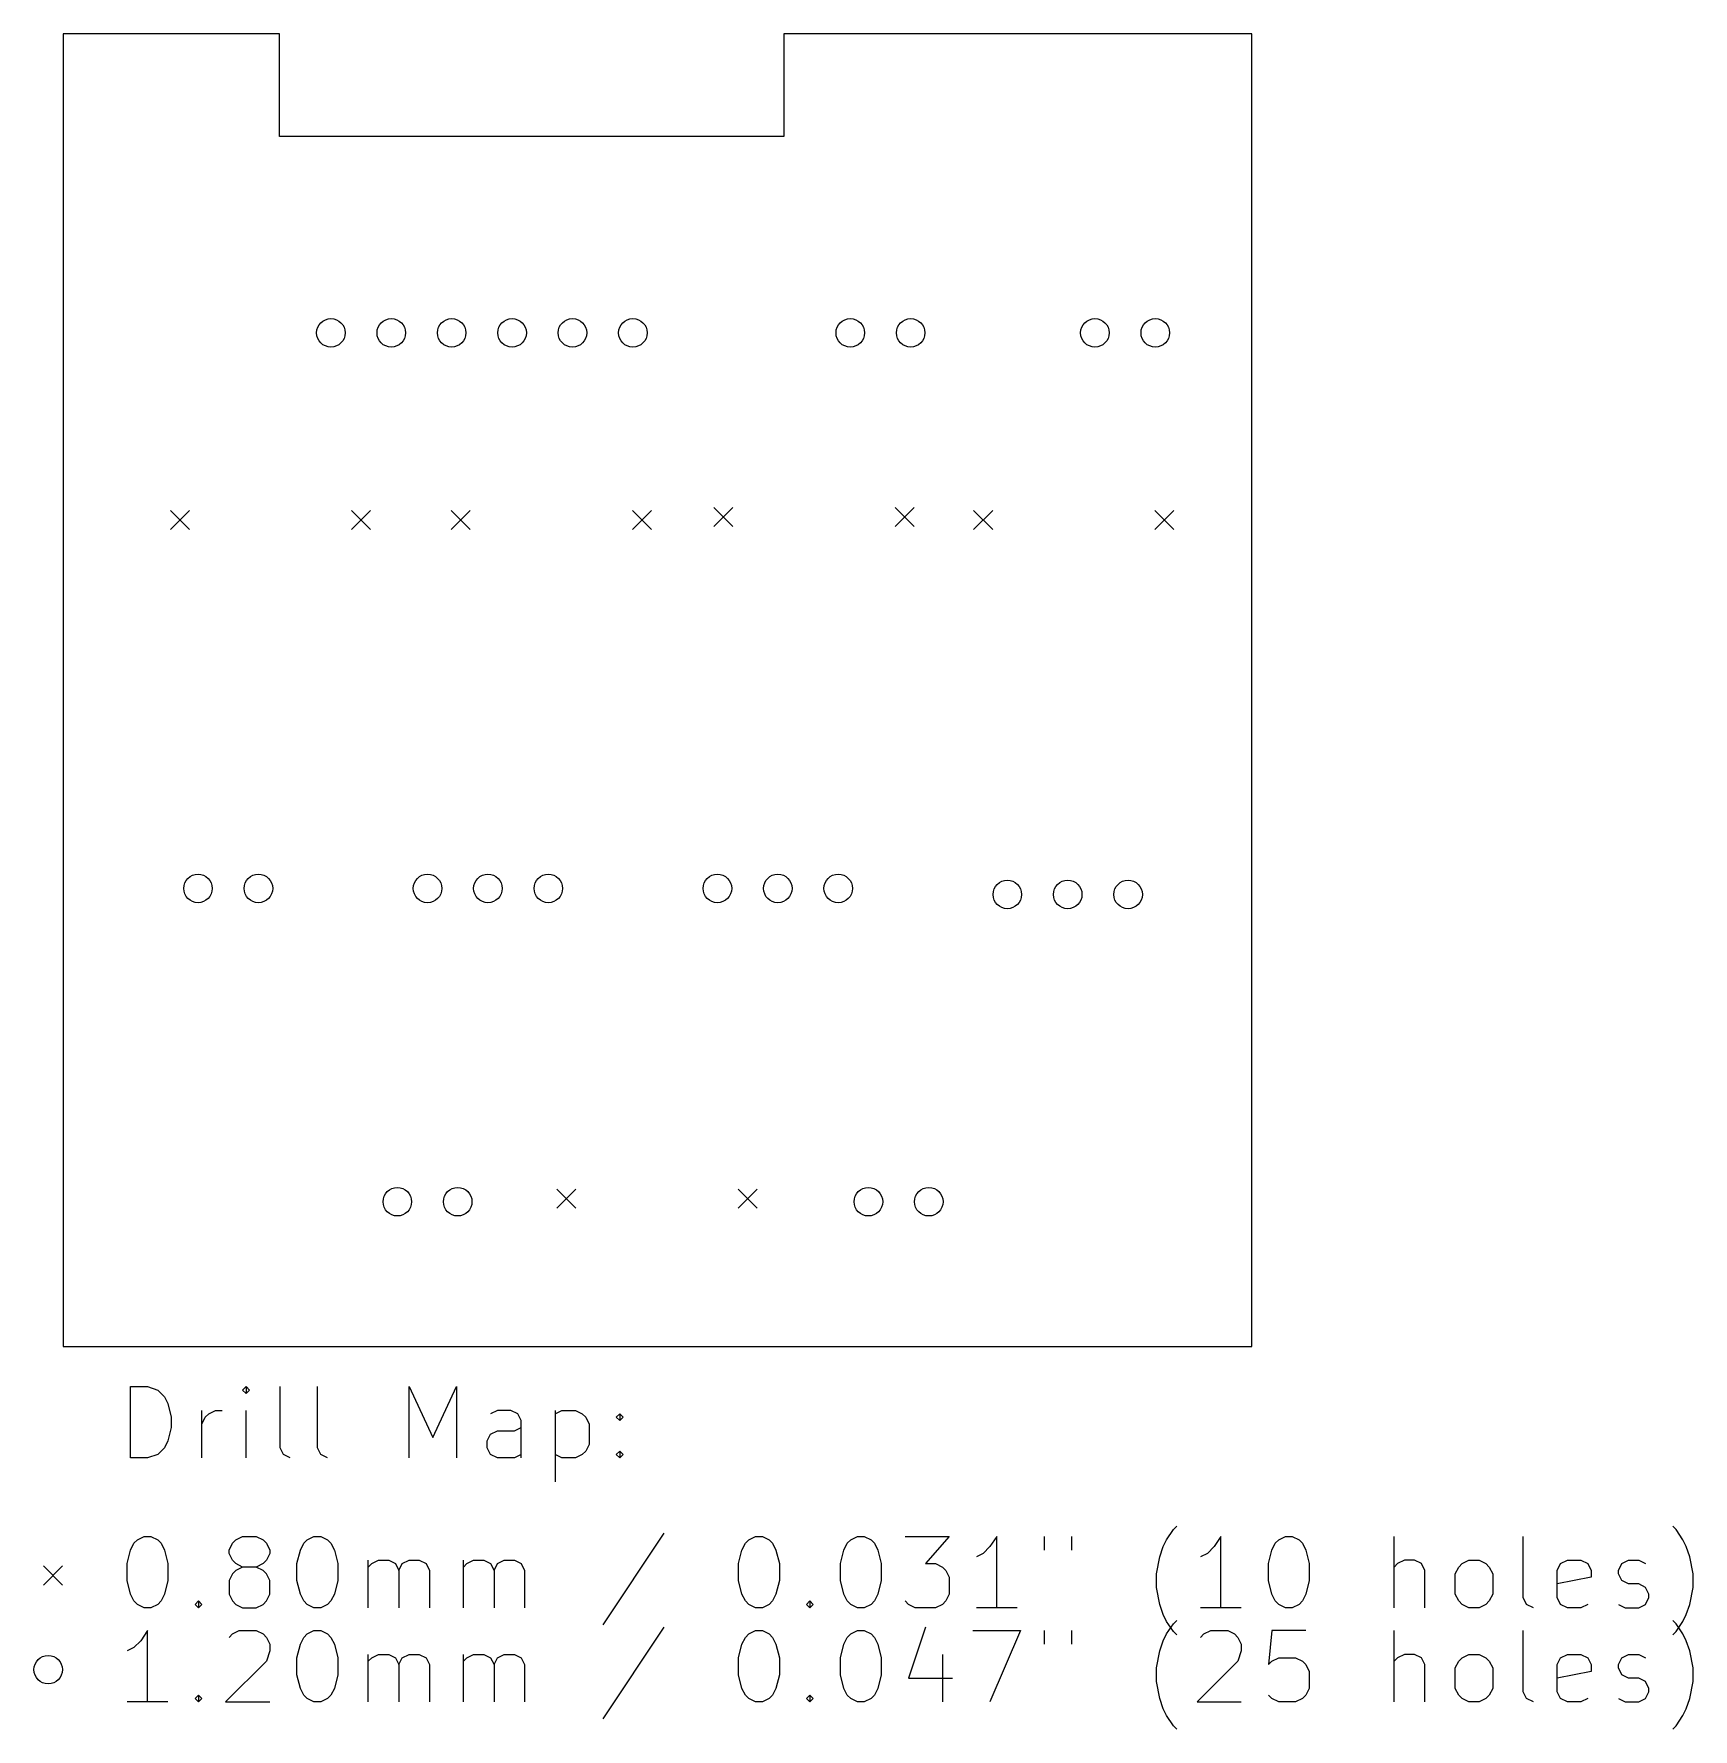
# Model space of a CAD drawing. Extents: x 93.9 to 163.7, y -118.7 to -47.4.
import ezdxf

# ---------------------------------------------------------------- set-up
doc = ezdxf.new("R2010")
doc.units = 0
doc.layers.add('BLACK', color=7, linetype='CONTINUOUS')

msp = doc.modelspace()

# ---------------------------------------------------------------- linework, layer by layer
at = {"layer": 'BLACK', "linetype": 'CONTINUOUS'}
for p, q in [((104.267, -47.371), (95.161, -47.371)), ((95.161, -47.371), (95.161, -102.583)), ((104.267, -51.689), (104.267, -47.371)), ((145.161, -47.371), (125.476, -47.371)), ((125.476, -47.371), (125.476, -51.689)), ((145.161, -102.583), (145.161, -47.371)), ((125.476, -51.689), (104.267, -51.689)), ((99.676, -67.418), (100.476, -68.218)), ((100.476, -67.418), (99.676, -68.218)), ((107.296, -67.418), (108.096, -68.218)), ((108.096, -67.418), (107.296, -68.218)), ((111.487, -67.418), (112.287, -68.218)), ((112.287, -67.418), (111.487, -68.218)), ((119.107, -67.418), (119.907, -68.218)), ((119.907, -67.418), (119.107, -68.218)), ((122.536, -67.291), (123.336, -68.091)), ((123.336, -67.291), (122.536, -68.091)), ((130.156, -67.291), (130.956, -68.091)), ((130.956, -67.291), (130.156, -68.091)), ((133.458, -67.418), (134.258, -68.218)), ((134.258, -67.418), (133.458, -68.218)), ((141.078, -67.418), (141.878, -68.218)), ((141.878, -67.418), (141.078, -68.218)), ((115.932, -95.96), (116.732, -96.76)), ((116.732, -95.96), (115.932, -96.76)), ((123.552, -95.96), (124.352, -96.76)), ((124.352, -95.96), (123.552, -96.76)), ((95.161, -102.583), (145.161, -102.583)), ((98.0003, -107.265), (98.0003, -104.265)), ((98.0003, -104.265), (98.7146, -104.265)), ((98.7146, -104.265), (99.1431, -104.408)), ((99.1431, -104.408), (99.4289, -104.694)), ((99.4289, -104.694), (99.5717, -104.979)), ((102.857, -104.265), (102.715, -104.408)), ((102.715, -104.408), (102.857, -104.551)), ((103, -104.408), (102.857, -104.265)), ((102.857, -104.265), (102.857, -104.551)), ((102.857, -104.551), (103, -104.408)), ((104.286, -106.837), (104.286, -104.265)), ((105.857, -106.837), (105.857, -104.265)), ((109.715, -107.265), (109.715, -104.265)), ((109.715, -104.265), (110.715, -106.408)), ((110.715, -106.408), (111.715, -104.265)), ((111.715, -104.265), (111.715, -107.265)), ((99.5717, -104.979), (99.7146, -105.551)), ((101, -107.265), (101, -105.265)), ((101.143, -105.551), (101.286, -105.408)), ((101.286, -105.408), (101.572, -105.265)), ((101.572, -105.265), (101.857, -105.265)), ((102.857, -107.265), (102.857, -105.265)), ((113.429, -105.265), (113.143, -105.408)), ((114, -105.265), (113.429, -105.265)), ((114.286, -105.408), (114, -105.265)), ((114.429, -105.694), (114.286, -105.408)), ((115.857, -105.265), (115.857, -108.265)), ((115.857, -105.408), (116.143, -105.265)), ((116.143, -105.265), (116.715, -105.265)), ((116.715, -105.265), (117, -105.408)), ((117, -105.408), (117.143, -105.551)), ((118.429, -105.551), (118.572, -105.408)), ((118.572, -105.408), (118.715, -105.551)), ((118.572, -105.408), (118.572, -105.694)), ((99.7146, -105.979), (99.5717, -106.551)), ((99.7146, -105.551), (99.7146, -105.979)), ((101, -105.837), (101.143, -105.551)), ((113.143, -106.265), (113.429, -106.122)), ((113.429, -106.122), (114.143, -106.122)), ((114.143, -106.122), (114.429, -105.979)), ((114.429, -107.265), (114.429, -105.694)), ((117.143, -105.551), (117.286, -105.837)), ((117.286, -105.837), (117.286, -106.694)), ((118.572, -105.694), (118.429, -105.551)), ((118.715, -105.551), (118.572, -105.694)), ((99.4289, -106.837), (99.1431, -107.122)), ((99.5717, -106.551), (99.4289, -106.837)), ((104.429, -107.122), (104.286, -106.837)), ((106, -107.122), (105.857, -106.837)), ((113, -106.551), (113.143, -106.265)), ((113, -106.837), (113, -106.551)), ((113.143, -107.122), (113, -106.837)), ((117.286, -106.694), (117.143, -106.979)), ((98.7146, -107.265), (98.0003, -107.265)), ((99.1431, -107.122), (98.7146, -107.265)), ((104.715, -107.265), (104.429, -107.122)), ((106.286, -107.265), (106, -107.122)), ((113.429, -107.265), (113.143, -107.122)), ((114.143, -107.265), (113.429, -107.265)), ((114.429, -107.122), (114.143, -107.265)), ((116.143, -107.265), (115.857, -107.122)), ((116.715, -107.265), (116.143, -107.265)), ((117, -107.122), (116.715, -107.265)), ((117.143, -106.979), (117, -107.122)), ((118.429, -107.122), (118.572, -106.979)), ((118.572, -107.265), (118.429, -107.122)), ((118.572, -106.979), (118.715, -107.122)), ((118.572, -106.979), (118.572, -107.265)), ((118.715, -107.122), (118.572, -107.265)), ((120.429, -110.422), (117.857, -114.279)), ((141.572, -110.708), (141.857, -110.279)), ((141.857, -110.279), (142, -110.137)), ((163, -110.279), (162.857, -110.137)), ((163.286, -110.708), (163, -110.279)), ((97.8574, -111.708), (98.0003, -111.137)), ((98.0003, -111.137), (98.1431, -110.851)), ((98.1431, -110.851), (98.286, -110.708)), ((98.286, -110.708), (98.5717, -110.565)), ((98.5717, -110.565), (98.8574, -110.565)), ((98.8574, -110.565), (99.1431, -110.708)), ((99.1431, -110.708), (99.286, -110.851)), ((99.286, -110.851), (99.4289, -111.137)), ((99.4289, -111.137), (99.5717, -111.708)), ((102.143, -111.137), (102.286, -110.851)), ((102.143, -111.279), (102.143, -111.137)), ((102.286, -110.851), (102.429, -110.708)), ((102.429, -110.708), (102.715, -110.565)), ((102.715, -110.565), (103.286, -110.565)), ((103.286, -110.565), (103.572, -110.708)), ((103.572, -110.708), (103.715, -110.851)), ((103.715, -110.851), (103.857, -111.137)), ((103.857, -111.137), (103.857, -111.279)), ((105, -111.708), (105.143, -111.137)), ((105.143, -111.137), (105.286, -110.851)), ((105.286, -110.851), (105.429, -110.708)), ((105.429, -110.708), (105.715, -110.565)), ((105.715, -110.565), (106, -110.565)), ((106, -110.565), (106.286, -110.708)), ((106.286, -110.708), (106.429, -110.851)), ((106.429, -110.851), (106.572, -111.137)), ((106.572, -111.137), (106.715, -111.708)), ((123.572, -111.708), (123.715, -111.137)), ((123.715, -111.137), (123.857, -110.851)), ((123.857, -110.851), (124, -110.708)), ((124, -110.708), (124.286, -110.565)), ((124.286, -110.565), (124.572, -110.565)), ((124.572, -110.565), (124.857, -110.708)), ((124.857, -110.708), (125, -110.851)), ((125, -110.851), (125.143, -111.137)), ((125.143, -111.137), (125.286, -111.708)), ((127.857, -111.708), (128, -111.137)), ((128, -111.137), (128.143, -110.851)), ((128.143, -110.851), (128.286, -110.708)), ((128.286, -110.708), (128.572, -110.565)), ((128.572, -110.565), (128.857, -110.565)), ((128.857, -110.565), (129.143, -110.708)), ((129.143, -110.708), (129.286, -110.851)), ((129.286, -110.851), (129.429, -111.137)), ((129.429, -111.137), (129.572, -111.708)), ((130.572, -110.565), (132.429, -110.565)), ((132.429, -110.565), (131.429, -111.708)), ((134.143, -110.994), (133.857, -111.279)), ((134.429, -110.565), (134.143, -110.994)), ((134.429, -113.565), (134.429, -110.565)), ((136.429, -110.565), (136.429, -111.137)), ((137.572, -110.565), (137.572, -111.137)), ((141.286, -111.422), (141.429, -110.994)), ((141.429, -110.994), (141.572, -110.708)), ((143.572, -110.994), (143.286, -111.279)), ((143.857, -110.565), (143.572, -110.994)), ((143.857, -113.565), (143.857, -110.565)), ((145.857, -111.708), (146, -111.137)), ((146, -111.137), (146.143, -110.851)), ((146.143, -110.851), (146.286, -110.708)), ((146.286, -110.708), (146.572, -110.565)), ((146.572, -110.565), (146.857, -110.565)), ((146.857, -110.565), (147.143, -110.708)), ((147.143, -110.708), (147.286, -110.851)), ((147.286, -110.851), (147.429, -111.137)), ((147.429, -111.137), (147.572, -111.708)), ((151.143, -113.565), (151.143, -110.565)), ((156.572, -113.137), (156.572, -110.565)), ((163.429, -110.994), (163.286, -110.708)), ((163.572, -111.422), (163.429, -110.994)), ((94.336, -111.808), (95.136, -112.608)), ((95.136, -111.808), (94.336, -112.608)), ((97.8574, -112.422), (97.8574, -111.708)), ((99.5717, -111.708), (99.5717, -112.422)), ((102.286, -111.565), (102.143, -111.279)), ((102.429, -111.708), (102.286, -111.565)), ((102.715, -111.851), (102.429, -111.708)), ((102.715, -111.851), (102.429, -111.994)), ((103.286, -111.851), (102.715, -111.851)), ((103.572, -111.708), (103.286, -111.851)), ((103.572, -111.994), (103.286, -111.851)), ((103.715, -111.565), (103.572, -111.708)), ((103.857, -111.279), (103.715, -111.565)), ((105, -112.422), (105, -111.708)), ((106.715, -111.708), (106.715, -112.422)), ((108, -113.565), (108, -111.565)), ((108, -111.851), (108.143, -111.708)), ((108.143, -111.708), (108.429, -111.565)), ((108.429, -111.565), (108.857, -111.565)), ((108.857, -111.565), (109.143, -111.708)), ((109.143, -111.708), (109.286, -111.994)), ((109.286, -111.994), (109.429, -111.708)), ((109.429, -111.708), (109.715, -111.565)), ((109.715, -111.565), (110.143, -111.565)), ((110.143, -111.565), (110.429, -111.708)), ((110.429, -111.708), (110.572, -111.994)), ((112, -113.565), (112, -111.565)), ((112, -111.851), (112.143, -111.708)), ((112.143, -111.708), (112.429, -111.565)), ((112.429, -111.565), (112.857, -111.565)), ((112.857, -111.565), (113.143, -111.708)), ((113.143, -111.708), (113.286, -111.994)), ((113.286, -111.994), (113.429, -111.708)), ((113.429, -111.708), (113.715, -111.565)), ((113.715, -111.565), (114.143, -111.565)), ((114.143, -111.565), (114.429, -111.708)), ((114.429, -111.708), (114.572, -111.994)), ((123.572, -112.422), (123.572, -111.708)), ((125.286, -111.708), (125.286, -112.422)), ((127.857, -112.422), (127.857, -111.708)), ((129.572, -111.708), (129.572, -112.422)), ((131.429, -111.708), (131.857, -111.708)), ((131.857, -111.708), (132.143, -111.851)), ((132.143, -111.851), (132.286, -111.994)), ((133.857, -111.279), (133.572, -111.422)), ((141.143, -112.137), (141.286, -111.422)), ((143.286, -111.279), (143, -111.422)), ((145.857, -112.422), (145.857, -111.708)), ((147.572, -111.708), (147.572, -112.422)), ((151.286, -111.708), (151.143, -111.851)), ((151.572, -111.565), (151.286, -111.708)), ((152, -111.565), (151.572, -111.565)), ((152.286, -111.708), (152, -111.565)), ((152.429, -111.994), (152.286, -111.708)), ((153.715, -112.137), (153.857, -111.851)), ((153.857, -111.851), (154, -111.708)), ((154, -111.708), (154.286, -111.565)), ((154.286, -111.565), (154.715, -111.565)), ((154.715, -111.565), (155, -111.708)), ((155, -111.708), (155.143, -111.851)), ((155.143, -111.851), (155.286, -112.137)), ((158, -111.994), (158.143, -111.708)), ((158.143, -111.708), (158.429, -111.565)), ((158.429, -111.565), (159, -111.565)), ((159, -111.565), (159.286, -111.708)), ((159.286, -111.708), (159.429, -111.994)), ((160.572, -111.994), (160.715, -111.708)), ((160.715, -111.708), (161, -111.565)), ((161, -111.565), (161.429, -111.565)), ((161.429, -111.565), (161.715, -111.708)), ((163.715, -112.137), (163.572, -111.422)), ((98.0003, -112.994), (97.8574, -112.422)), ((99.5717, -112.422), (99.4289, -112.994)), ((102.286, -112.137), (102.143, -112.422)), ((102.143, -112.422), (102.143, -112.994)), ((102.429, -111.994), (102.286, -112.137)), ((103.715, -112.137), (103.572, -111.994)), ((103.857, -112.422), (103.715, -112.137)), ((103.857, -112.994), (103.857, -112.422)), ((105.143, -112.994), (105, -112.422)), ((106.715, -112.422), (106.572, -112.994)), ((109.286, -111.994), (109.286, -113.565)), ((110.572, -111.994), (110.572, -113.565)), ((113.286, -111.994), (113.286, -113.565)), ((114.572, -111.994), (114.572, -113.565)), ((123.715, -112.994), (123.572, -112.422)), ((125.286, -112.422), (125.143, -112.994)), ((128, -112.994), (127.857, -112.422)), ((129.572, -112.422), (129.429, -112.994)), ((132.286, -111.994), (132.429, -112.279)), ((132.429, -112.279), (132.429, -112.994)), ((141.143, -112.708), (141.143, -112.137)), ((146, -112.994), (145.857, -112.422)), ((147.572, -112.422), (147.429, -112.994)), ((152.429, -113.565), (152.429, -111.994)), ((153.715, -112.994), (153.715, -112.137)), ((155.286, -112.137), (155.286, -112.994)), ((158, -113.137), (158, -111.994)), ((159.429, -112.279), (158, -112.565)), ((159.429, -111.994), (159.429, -112.279)), ((160.572, -112.137), (160.572, -111.994)), ((160.715, -112.422), (160.572, -112.137)), ((161, -112.565), (160.715, -112.422)), ((161.429, -112.565), (161, -112.565)), ((161.715, -112.708), (161.429, -112.565)), ((163.715, -112.708), (163.715, -112.137)), ((98.1431, -113.279), (98.0003, -112.994)), ((98.286, -113.422), (98.1431, -113.279)), ((99.286, -113.279), (99.1431, -113.422)), ((99.4289, -112.994), (99.286, -113.279)), ((100.715, -113.422), (100.857, -113.279)), ((100.857, -113.279), (101, -113.422)), ((100.857, -113.279), (100.857, -113.565)), ((102.143, -112.994), (102.286, -113.279)), ((102.286, -113.279), (102.429, -113.422)), ((103.572, -113.422), (103.715, -113.279)), ((103.715, -113.279), (103.857, -112.994)), ((105.286, -113.279), (105.143, -112.994)), ((105.429, -113.422), (105.286, -113.279)), ((106.429, -113.279), (106.286, -113.422)), ((106.572, -112.994), (106.429, -113.279)), ((123.857, -113.279), (123.715, -112.994)), ((124, -113.422), (123.857, -113.279)), ((125, -113.279), (124.857, -113.422)), ((125.143, -112.994), (125, -113.279)), ((126.429, -113.422), (126.572, -113.279)), ((126.572, -113.279), (126.715, -113.422)), ((126.572, -113.279), (126.572, -113.565)), ((128.143, -113.279), (128, -112.994)), ((128.286, -113.422), (128.143, -113.279)), ((129.286, -113.279), (129.143, -113.422)), ((129.429, -112.994), (129.286, -113.279)), ((130.715, -113.422), (130.572, -113.279)), ((132.286, -113.279), (132.143, -113.422)), ((132.429, -112.994), (132.286, -113.279)), ((141.286, -113.422), (141.143, -112.708)), ((146.143, -113.279), (146, -112.994)), ((146.286, -113.422), (146.143, -113.279)), ((147.286, -113.279), (147.143, -113.422)), ((147.429, -112.994), (147.286, -113.279)), ((153.857, -113.279), (153.715, -112.994)), ((154, -113.422), (153.857, -113.279)), ((155.143, -113.279), (155, -113.422)), ((155.286, -112.994), (155.143, -113.279)), ((156.715, -113.422), (156.572, -113.137)), ((158.143, -113.422), (158, -113.137)), ((161.857, -112.994), (161.715, -112.708)), ((161.715, -113.422), (161.857, -113.137)), ((161.857, -113.137), (161.857, -112.994)), ((163.572, -113.422), (163.715, -112.708)), ((98.5717, -113.565), (98.286, -113.422)), ((98.8574, -113.565), (98.5717, -113.565)), ((99.1431, -113.422), (98.8574, -113.565)), ((100.857, -113.565), (100.715, -113.422)), ((101, -113.422), (100.857, -113.565)), ((102.429, -113.422), (102.715, -113.565)), ((102.715, -113.565), (103.286, -113.565)), ((103.286, -113.565), (103.572, -113.422)), ((105.715, -113.565), (105.429, -113.422)), ((106, -113.565), (105.715, -113.565)), ((106.286, -113.422), (106, -113.565)), ((124.286, -113.565), (124, -113.422)), ((124.572, -113.565), (124.286, -113.565)), ((124.857, -113.422), (124.572, -113.565)), ((126.572, -113.565), (126.429, -113.422)), ((126.715, -113.422), (126.572, -113.565)), ((128.572, -113.565), (128.286, -113.422)), ((128.857, -113.565), (128.572, -113.565)), ((129.143, -113.422), (128.857, -113.565)), ((131, -113.565), (130.715, -113.422)), ((131.857, -113.565), (131, -113.565)), ((132.143, -113.422), (131.857, -113.565)), ((135.286, -113.565), (133.572, -113.565)), ((141.429, -113.851), (141.286, -113.422)), ((141.572, -114.137), (141.429, -113.851)), ((144.715, -113.565), (143, -113.565)), ((146.572, -113.565), (146.286, -113.422)), ((146.857, -113.565), (146.572, -113.565)), ((147.143, -113.422), (146.857, -113.565)), ((154.286, -113.565), (154, -113.422)), ((154.715, -113.565), (154.286, -113.565)), ((155, -113.422), (154.715, -113.565)), ((157, -113.565), (156.715, -113.422)), ((158.429, -113.565), (158.143, -113.422)), ((159, -113.565), (158.429, -113.565)), ((159.286, -113.422), (159, -113.565)), ((160.572, -113.422), (160.857, -113.565)), ((160.857, -113.565), (161.429, -113.565)), ((161.429, -113.565), (161.715, -113.422)), ((163.286, -114.137), (163.429, -113.851)), ((163.429, -113.851), (163.572, -113.422)), ((98.7146, -114.525), (98.4289, -114.954)), ((98.7146, -117.525), (98.7146, -114.525)), ((102.143, -114.811), (102.286, -114.668)), ((102.286, -114.668), (102.572, -114.525)), ((102.572, -114.525), (103.286, -114.525)), ((103.286, -114.525), (103.572, -114.668)), ((103.572, -114.668), (103.715, -114.811)), ((105.286, -114.811), (105.429, -114.668)), ((105.429, -114.668), (105.715, -114.525)), ((105.715, -114.525), (106, -114.525)), ((106, -114.525), (106.286, -114.668)), ((106.286, -114.668), (106.429, -114.811)), ((120.429, -114.382), (117.857, -118.239)), ((123.857, -114.811), (124, -114.668)), ((124, -114.668), (124.286, -114.525)), ((124.286, -114.525), (124.572, -114.525)), ((124.572, -114.525), (124.857, -114.668)), ((124.857, -114.668), (125, -114.811)), ((128.143, -114.811), (128.286, -114.668)), ((128.286, -114.668), (128.572, -114.525)), ((128.572, -114.525), (128.857, -114.525)), ((128.857, -114.525), (129.143, -114.668)), ((129.143, -114.668), (129.286, -114.811)), ((131.429, -114.382), (130.715, -116.525)), ((133.429, -114.525), (135.429, -114.525)), ((135.429, -114.525), (134.143, -117.525)), ((136.429, -114.525), (136.429, -115.097)), ((137.572, -114.525), (137.572, -115.097)), ((141.429, -114.954), (141.572, -114.668)), ((141.857, -114.565), (141.572, -114.137)), ((141.572, -114.668), (141.857, -114.239)), ((141.857, -114.239), (142, -114.097)), ((142, -114.708), (141.857, -114.565)), ((143, -114.811), (143.143, -114.668)), ((143.143, -114.668), (143.429, -114.525)), ((143.429, -114.525), (144.143, -114.525)), ((144.143, -114.525), (144.429, -114.668)), ((144.429, -114.668), (144.572, -114.811)), ((146, -114.525), (145.857, -115.954)), ((147.429, -114.525), (146, -114.525)), ((151.143, -117.525), (151.143, -114.525)), ((156.572, -117.097), (156.572, -114.525)), ((163, -114.239), (162.857, -114.097)), ((162.857, -114.708), (163, -114.565)), ((163, -114.565), (163.286, -114.137)), ((163.286, -114.668), (163, -114.239)), ((163.429, -114.954), (163.286, -114.668)), ((98.1431, -115.239), (97.8574, -115.382)), ((98.4289, -114.954), (98.1431, -115.239)), ((103.715, -114.811), (103.857, -115.097)), ((103.857, -115.382), (103.715, -115.811)), ((103.857, -115.097), (103.857, -115.382)), ((105, -115.668), (105.143, -115.097)), ((105.143, -115.097), (105.286, -114.811)), ((106.429, -114.811), (106.572, -115.097)), ((106.572, -115.097), (106.715, -115.668)), ((123.572, -115.668), (123.715, -115.097)), ((123.715, -115.097), (123.857, -114.811)), ((125, -114.811), (125.143, -115.097)), ((125.143, -115.097), (125.286, -115.668)), ((127.857, -115.668), (128, -115.097)), ((128, -115.097), (128.143, -114.811)), ((129.286, -114.811), (129.429, -115.097)), ((129.429, -115.097), (129.572, -115.668)), ((141.143, -116.097), (141.286, -115.382)), ((141.286, -115.382), (141.429, -114.954)), ((144.572, -114.811), (144.715, -115.097)), ((144.715, -115.382), (144.572, -115.811)), ((144.715, -115.097), (144.715, -115.382)), ((163.572, -115.382), (163.429, -114.954)), ((163.715, -116.097), (163.572, -115.382)), ((103.715, -115.811), (102, -117.525)), ((105, -116.382), (105, -115.668)), ((106.715, -115.668), (106.715, -116.382)), ((108, -117.525), (108, -115.525)), ((108, -115.811), (108.143, -115.668)), ((108.143, -115.668), (108.429, -115.525)), ((108.429, -115.525), (108.857, -115.525)), ((108.857, -115.525), (109.143, -115.668)), ((109.143, -115.668), (109.286, -115.954)), ((109.286, -115.954), (109.429, -115.668)), ((109.286, -115.954), (109.286, -117.525)), ((109.429, -115.668), (109.715, -115.525)), ((109.715, -115.525), (110.143, -115.525)), ((110.143, -115.525), (110.429, -115.668)), ((110.429, -115.668), (110.572, -115.954)), ((110.572, -115.954), (110.572, -117.525)), ((112, -117.525), (112, -115.525)), ((112, -115.811), (112.143, -115.668)), ((112.143, -115.668), (112.429, -115.525)), ((112.429, -115.525), (112.857, -115.525)), ((112.857, -115.525), (113.143, -115.668)), ((113.143, -115.668), (113.286, -115.954)), ((113.286, -115.954), (113.429, -115.668)), ((113.286, -115.954), (113.286, -117.525)), ((113.429, -115.668), (113.715, -115.525)), ((113.715, -115.525), (114.143, -115.525)), ((114.143, -115.525), (114.429, -115.668)), ((114.429, -115.668), (114.572, -115.954)), ((114.572, -115.954), (114.572, -117.525)), ((123.572, -116.382), (123.572, -115.668)), ((125.286, -115.668), (125.286, -116.382)), ((127.857, -116.382), (127.857, -115.668)), ((129.572, -115.668), (129.572, -116.382)), ((132.143, -115.525), (132.143, -117.525)), ((141.143, -116.668), (141.143, -116.097)), ((144.572, -115.811), (142.857, -117.525)), ((145.857, -115.954), (146, -115.811)), ((146, -115.811), (146.286, -115.668)), ((146.286, -115.668), (147, -115.668)), ((147, -115.668), (147.286, -115.811)), ((147.286, -115.811), (147.429, -115.954)), ((147.429, -115.954), (147.572, -116.239)), ((151.286, -115.668), (151.143, -115.811)), ((151.572, -115.525), (151.286, -115.668)), ((152, -115.525), (151.572, -115.525)), ((152.286, -115.668), (152, -115.525)), ((152.429, -115.954), (152.286, -115.668)), ((152.429, -117.525), (152.429, -115.954)), ((153.715, -116.097), (153.857, -115.811)), ((153.715, -116.954), (153.715, -116.097)), ((153.857, -115.811), (154, -115.668)), ((154, -115.668), (154.286, -115.525)), ((154.286, -115.525), (154.715, -115.525)), ((154.715, -115.525), (155, -115.668)), ((155, -115.668), (155.143, -115.811)), ((155.143, -115.811), (155.286, -116.097)), ((155.286, -116.097), (155.286, -116.954)), ((158, -115.954), (158.143, -115.668)), ((158, -117.097), (158, -115.954)), ((158.143, -115.668), (158.429, -115.525)), ((158.429, -115.525), (159, -115.525)), ((159, -115.525), (159.286, -115.668)), ((159.286, -115.668), (159.429, -115.954)), ((159.429, -115.954), (159.429, -116.239)), ((160.572, -115.954), (160.715, -115.668)), ((160.572, -116.097), (160.572, -115.954)), ((160.715, -116.382), (160.572, -116.097)), ((160.715, -115.668), (161, -115.525)), ((161, -115.525), (161.429, -115.525)), ((161.429, -115.525), (161.715, -115.668)), ((163.715, -116.668), (163.715, -116.097)), ((105.143, -116.954), (105, -116.382)), ((106.715, -116.382), (106.572, -116.954)), ((123.715, -116.954), (123.572, -116.382)), ((125.286, -116.382), (125.143, -116.954)), ((128, -116.954), (127.857, -116.382)), ((129.572, -116.382), (129.429, -116.954)), ((130.715, -116.525), (132.572, -116.525)), ((141.286, -117.382), (141.143, -116.668)), ((147.572, -116.239), (147.572, -116.954)), ((159.429, -116.239), (158, -116.525)), ((161, -116.525), (160.715, -116.382)), ((161.429, -116.525), (161, -116.525)), ((161.715, -116.668), (161.429, -116.525)), ((161.857, -116.954), (161.715, -116.668)), ((163.572, -117.382), (163.715, -116.668)), ((99.5717, -117.525), (97.8574, -117.525)), ((100.715, -117.382), (100.857, -117.239)), ((100.857, -117.525), (100.715, -117.382)), ((100.857, -117.239), (101, -117.382)), ((100.857, -117.239), (100.857, -117.525)), ((101, -117.382), (100.857, -117.525)), ((102, -117.525), (103.857, -117.525)), ((105.286, -117.239), (105.143, -116.954)), ((105.429, -117.382), (105.286, -117.239)), ((105.715, -117.525), (105.429, -117.382)), ((106, -117.525), (105.715, -117.525)), ((106.286, -117.382), (106, -117.525)), ((106.429, -117.239), (106.286, -117.382)), ((106.572, -116.954), (106.429, -117.239)), ((123.857, -117.239), (123.715, -116.954)), ((124, -117.382), (123.857, -117.239)), ((124.286, -117.525), (124, -117.382)), ((124.572, -117.525), (124.286, -117.525)), ((124.857, -117.382), (124.572, -117.525)), ((125, -117.239), (124.857, -117.382)), ((125.143, -116.954), (125, -117.239)), ((126.429, -117.382), (126.572, -117.239)), ((126.572, -117.525), (126.429, -117.382)), ((126.572, -117.239), (126.715, -117.382)), ((126.572, -117.239), (126.572, -117.525)), ((126.715, -117.382), (126.572, -117.525)), ((128.143, -117.239), (128, -116.954)), ((128.286, -117.382), (128.143, -117.239)), ((128.572, -117.525), (128.286, -117.382)), ((128.857, -117.525), (128.572, -117.525)), ((129.143, -117.382), (128.857, -117.525)), ((129.286, -117.239), (129.143, -117.382)), ((129.429, -116.954), (129.286, -117.239)), ((141.429, -117.811), (141.286, -117.382)), ((142.857, -117.525), (144.715, -117.525)), ((146, -117.382), (145.857, -117.239)), ((146.286, -117.525), (146, -117.382)), ((147, -117.525), (146.286, -117.525)), ((147.286, -117.382), (147, -117.525)), ((147.429, -117.239), (147.286, -117.382)), ((147.572, -116.954), (147.429, -117.239)), ((153.857, -117.239), (153.715, -116.954)), ((154, -117.382), (153.857, -117.239)), ((154.286, -117.525), (154, -117.382)), ((154.715, -117.525), (154.286, -117.525)), ((155, -117.382), (154.715, -117.525)), ((155.143, -117.239), (155, -117.382)), ((155.286, -116.954), (155.143, -117.239)), ((156.715, -117.382), (156.572, -117.097)), ((157, -117.525), (156.715, -117.382)), ((158.143, -117.382), (158, -117.097)), ((158.429, -117.525), (158.143, -117.382)), ((159, -117.525), (158.429, -117.525)), ((159.286, -117.382), (159, -117.525)), ((160.572, -117.382), (160.857, -117.525)), ((160.857, -117.525), (161.429, -117.525)), ((161.429, -117.525), (161.715, -117.382)), ((161.715, -117.382), (161.857, -117.097)), ((161.857, -117.097), (161.857, -116.954)), ((163.429, -117.811), (163.572, -117.382)), ((141.572, -118.097), (141.429, -117.811)), ((141.857, -118.525), (141.572, -118.097)), ((163, -118.525), (163.286, -118.097)), ((163.286, -118.097), (163.429, -117.811)), ((142, -118.668), (141.857, -118.525)), ((162.857, -118.668), (163, -118.525))]:
    msp.add_line(p, q, dxfattribs=at)
at = {"layer": 'BLACK'}
for centre in [(106.426, -59.944), (108.966, -59.944), (111.506, -59.944), (114.046, -59.944), (116.586, -59.944), (119.126, -59.944), (128.27, -59.944), (130.81, -59.944), (138.557, -59.944), (141.097, -59.944), (100.838, -83.311), (103.378, -83.311), (110.49, -83.311), (113.03, -83.311), (115.57, -83.311), (122.682, -83.311), (125.222, -83.311), (127.762, -83.311), (134.874, -83.565), (137.414, -83.565), (139.954, -83.565), (109.22, -96.487), (111.76, -96.487), (129.032, -96.487), (131.572, -96.487), (94.536, -116.168)]:
    msp.add_circle(centre, 0.6, dxfattribs=at)

doc.saveas('drawing.dxf')
